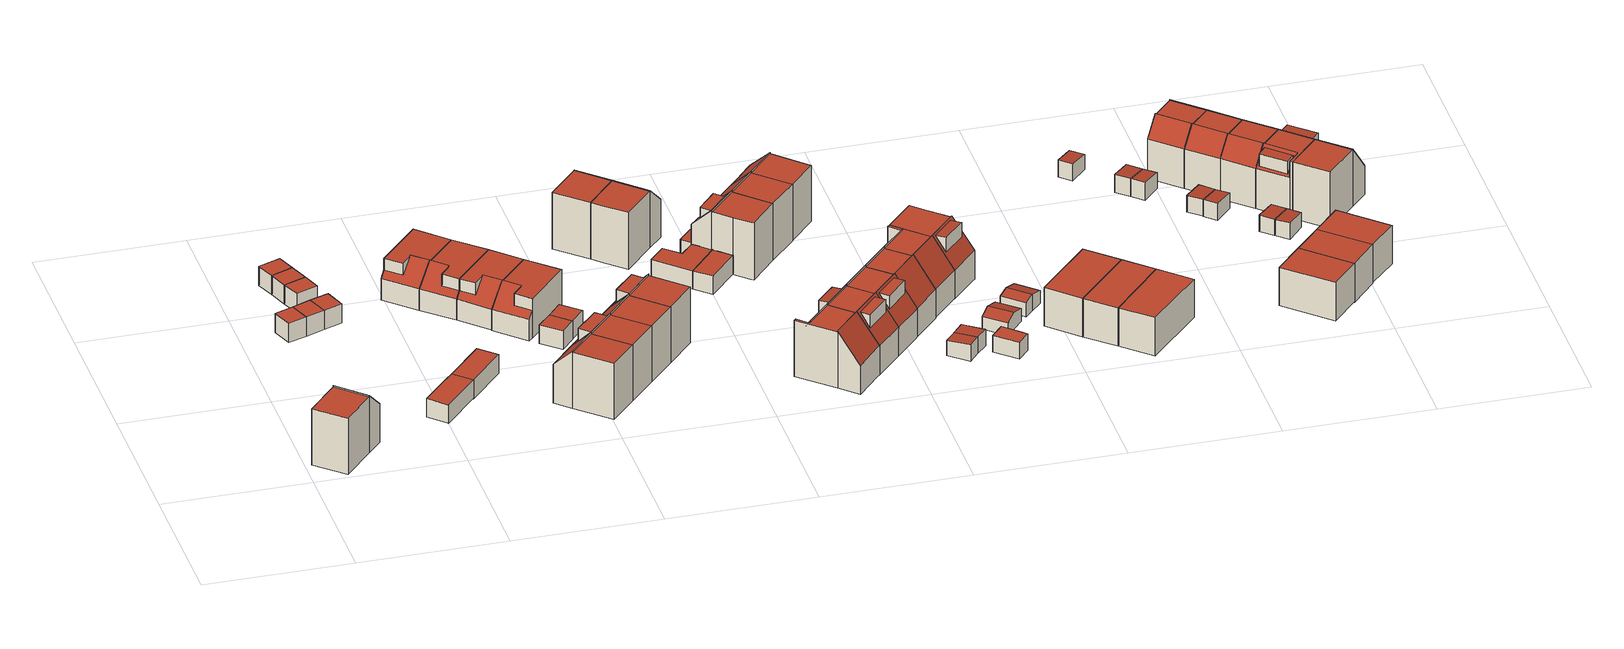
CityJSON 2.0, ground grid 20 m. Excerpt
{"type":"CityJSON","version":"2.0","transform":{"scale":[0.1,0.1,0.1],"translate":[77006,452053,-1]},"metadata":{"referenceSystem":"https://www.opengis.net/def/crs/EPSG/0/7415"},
"CityObjects":{
"building1":{"type":"Building","attributes":{"Volume":344.74,"Dakoppervlakte":49.76,"Muuroppervlakte":206.63,"Vloeroppervlakte":44.08,"hoogte_Z_max_in_m_NAP":8.1,"GEB_DOEL":"woonfunctie","dateOfConstruction":"1982-01-01","measuredHeight":8.38},"geometry":[{"type":"Solid","lod":"2","boundaries":[[[[0,1,2,3,4,5]],[[6,7,8,9]],[[10,11,12,13]],[[0,8,7,1]],[[0,5,9,8]],[[9,5,4,6]],[[7,10,13,2,1]],[[11,6,4,3,12]],[[12,3,2,13]],[[7,6,11,10]]]],"semantics":{"surfaces":[{"type":"GroundSurface"},{"type":"RoofSurface"},{"type":"WallSurface"}],"values":[[0,1,1,2,2,2,2,2,2,2]]}}]},
"building2":{"type":"Building","attributes":{"Volume":22.29,"Dakoppervlakte":8.04,"Muuroppervlakte":31.49,"Vloeroppervlakte":8.04,"hoogte_Z_max_in_m_NAP":2.39,"GEB_DOEL":"onbekend","dateOfConstruction":"1982-01-01","measuredHeight":2.77},"geometry":[{"type":"Solid","lod":"2","boundaries":[[[[14,15,16,17]],[[18,19,20,21]],[[17,19,18,14]],[[17,16,20,19]],[[15,21,20,16]],[[21,15,14,18]]]],"semantics":{"surfaces":[{"type":"GroundSurface"},{"type":"RoofSurface"},{"type":"WallSurface"}],"values":[[0,1,2,2,2,2]]}}]},
"building3":{"type":"Building","attributes":{"Volume":22.12,"Dakoppervlakte":8.04,"Muuroppervlakte":31.25,"Vloeroppervlakte":8.04,"hoogte_Z_max_in_m_NAP":2.39,"GEB_DOEL":"onbekend","dateOfConstruction":"1982-01-01","measuredHeight":2.75},"geometry":[{"type":"Solid","lod":"2","boundaries":[[[[14,22,23,15]],[[18,21,24,25]],[[18,14,15,21]],[[15,23,24,21]],[[22,25,24,23]],[[14,18,25,22]]]],"semantics":{"surfaces":[{"type":"GroundSurface"},{"type":"RoofSurface"},{"type":"WallSurface"}],"values":[[0,1,2,2,2,2]]}}]},
"building4":{"type":"Building","attributes":{"Volume":23.63,"Dakoppervlakte":8.56,"Muuroppervlakte":32.4,"Vloeroppervlakte":8.56,"hoogte_Z_max_in_m_NAP":2.39,"GEB_DOEL":"onbekend","dateOfConstruction":"1982-01-01","measuredHeight":2.76},"geometry":[{"type":"Solid","lod":"2","boundaries":[[[[26,27,28,29]],[[30,31,32,33]],[[28,33,32,29]],[[27,30,33,28]],[[30,27,26,31]],[[26,29,32,31]]]],"semantics":{"surfaces":[{"type":"GroundSurface"},{"type":"RoofSurface"},{"type":"WallSurface"}],"values":[[0,1,2,2,2,2]]}}]},
"building5":{"type":"Building","attributes":{"Volume":23.93,"Dakoppervlakte":8.55,"Muuroppervlakte":32.82,"Vloeroppervlakte":8.55,"hoogte_Z_max_in_m_NAP":2.39,"GEB_DOEL":"onbekend","dateOfConstruction":"1982-01-01","measuredHeight":2.8},"geometry":[{"type":"Solid","lod":"2","boundaries":[[[[29,28,34,35]],[[36,37,33,32]],[[34,37,36,35]],[[28,33,37,34]],[[29,32,33,28]],[[29,35,36,32]]]],"semantics":{"surfaces":[{"type":"GroundSurface"},{"type":"RoofSurface"},{"type":"WallSurface"}],"values":[[0,1,2,2,2,2]]}}]},
"building6":{"type":"Building","attributes":{"Volume":23.88,"Dakoppervlakte":8.55,"Muuroppervlakte":32.75,"Vloeroppervlakte":8.55,"hoogte_Z_max_in_m_NAP":2.39,"GEB_DOEL":"onbekend","dateOfConstruction":"1982-01-01","measuredHeight":2.79},"geometry":[{"type":"Solid","lod":"2","boundaries":[[[[35,34,38,39]],[[36,40,41,37]],[[35,39,40,36]],[[39,38,41,40]],[[34,37,41,38]],[[35,36,37,34]]]],"semantics":{"surfaces":[{"type":"GroundSurface"},{"type":"RoofSurface"},{"type":"WallSurface"}],"values":[[0,1,2,2,2,2]]}}]},
"building7":{"type":"Building","attributes":{"Volume":22.35,"Dakoppervlakte":8.04,"Muuroppervlakte":31.57,"Vloeroppervlakte":8.04,"hoogte_Z_max_in_m_NAP":2.39,"GEB_DOEL":"onbekend","dateOfConstruction":"1982-01-01","measuredHeight":2.78},"geometry":[{"type":"Solid","lod":"2","boundaries":[[[[22,42,43,23]],[[25,24,44,45]],[[25,22,23,24]],[[23,43,44,24]],[[42,45,44,43]],[[22,25,45,42]]]],"semantics":{"surfaces":[{"type":"GroundSurface"},{"type":"RoofSurface"},{"type":"WallSurface"}],"values":[[0,1,2,2,2,2]]}}]},
"building8":{"type":"Building","attributes":{"Volume":60.56,"Dakoppervlakte":21.66,"Muuroppervlakte":55.8,"Vloeroppervlakte":21.66,"hoogte_Z_max_in_m_NAP":2.35,"GEB_DOEL":"onbekend","dateOfConstruction":"1982-01-01","measuredHeight":2.8},"geometry":[{"type":"Solid","lod":"2","boundaries":[[[[46,47,48,49,50,51]],[[52,53,54,55,56,57]],[[57,47,46,51,53,52]],[[50,54,53,51]],[[50,49,55,54]],[[49,48,47,57,56,55]]]],"semantics":{"surfaces":[{"type":"GroundSurface"},{"type":"RoofSurface"},{"type":"WallSurface"}],"values":[[0,1,2,2,2,2]]}}]},
"building9":{"type":"Building","attributes":{"Volume":60.93,"Dakoppervlakte":21.66,"Muuroppervlakte":56.14,"Vloeroppervlakte":21.66,"hoogte_Z_max_in_m_NAP":2.35,"GEB_DOEL":"onbekend","dateOfConstruction":"1982-01-01","measuredHeight":2.81},"geometry":[{"type":"Solid","lod":"2","boundaries":[[[[58,59,60,61]],[[62,63,55,54]],[[61,60,63,62]],[[60,59,55,63]],[[58,54,55,59]],[[58,61,62,54]]]],"semantics":{"surfaces":[{"type":"GroundSurface"},{"type":"RoofSurface"},{"type":"WallSurface"}],"values":[[0,1,2,2,2,2]]}}]},
"building10":{"type":"Building","attributes":{"Volume":252.11,"Dakoppervlakte":50.83,"Muuroppervlakte":147.73,"Vloeroppervlakte":46.87,"hoogte_Z_max_in_m_NAP":5.52,"GEB_DOEL":"woonfunctie","dateOfConstruction":"1982-01-01","measuredHeight":5.86},"geometry":[{"type":"Solid","lod":"2","boundaries":[[[[64,65,66,67,68,69]],[[70,71,72,73,74,75,76]],[[77,78,79,80,81,73,82]],[[68,67,70,76]],[[67,66,77,71,70]],[[66,65,78,77]],[[64,79,78,65]],[[75,80,79,64,69]],[[82,73,72]],[[77,82,72,71]],[[74,73,81]],[[81,80,75,74]],[[75,69,68,76]]]],"semantics":{"surfaces":[{"type":"GroundSurface"},{"type":"RoofSurface"},{"type":"WallSurface"}],"values":[[0,1,1,2,2,2,2,2,2,2,2,2,2]]}}]},
"building11":{"type":"Building","attributes":{"Volume":243.32,"Dakoppervlakte":49.41,"Muuroppervlakte":145.18,"Vloeroppervlakte":45.53,"hoogte_Z_max_in_m_NAP":5.52,"GEB_DOEL":"woonfunctie","dateOfConstruction":"1982-01-01","measuredHeight":5.83},"geometry":[{"type":"Solid","lod":"2","boundaries":[[[[83,84,85,64,69,68]],[[86,87,88,89,90,76,75]],[[91,92,93,87,94,80,79]],[[90,83,68,76]],[[76,68,69,75]],[[80,75,69,64,79]],[[85,91,79,64]],[[85,84,92,91]],[[93,88,87]],[[92,89,88,93]],[[86,94,87]],[[86,75,80,94]],[[89,92,84,83,90]]]],"semantics":{"surfaces":[{"type":"GroundSurface"},{"type":"RoofSurface"},{"type":"WallSurface"}],"values":[[0,1,1,2,2,2,2,2,2,2,2,2,2]]}}]},
"building12":{"type":"Building","attributes":{"Volume":343.28,"Dakoppervlakte":49.16,"Muuroppervlakte":207,"Vloeroppervlakte":43.59,"hoogte_Z_max_in_m_NAP":8.1,"GEB_DOEL":"woonfunctie","dateOfConstruction":"1982-01-01","measuredHeight":8.41},"geometry":[{"type":"Solid","lod":"2","boundaries":[[[[95,96,97,98,99,100]],[[101,102,103,104]],[[105,106,107,108]],[[95,100,101,104]],[[101,100,99,102]],[[95,104,103,96]],[[105,102,99,98,106]],[[107,106,98,97]],[[107,97,96,103,108]],[[103,102,105,108]]]],"semantics":{"surfaces":[{"type":"GroundSurface"},{"type":"RoofSurface"},{"type":"WallSurface"}],"values":[[0,1,1,2,2,2,2,2,2,2]]}}]},
"building13":{"type":"Building","attributes":{"Volume":230.72,"Dakoppervlakte":47.06,"Muuroppervlakte":142.36,"Vloeroppervlakte":43.2,"hoogte_Z_max_in_m_NAP":5.52,"GEB_DOEL":"woonfunctie","dateOfConstruction":"1982-01-01","measuredHeight":5.83},"geometry":[{"type":"Solid","lod":"2","boundaries":[[[[109,110,85,84,83,111]],[[90,89,112,113,114,115,116]],[[91,117,118,119,113,120,92]],[[111,83,90,116]],[[89,90,83,84,92]],[[92,84,85,91]],[[117,91,85,110]],[[110,109,115,118,117]],[[120,113,112]],[[92,120,112,89]],[[114,113,119]],[[118,115,114,119]],[[109,111,116,115]]]],"semantics":{"surfaces":[{"type":"GroundSurface"},{"type":"RoofSurface"},{"type":"WallSurface"}],"values":[[0,1,1,2,2,2,2,2,2,2,2,2,2]]}}]},
"building14":{"type":"Building","attributes":{"Volume":254.11,"Dakoppervlakte":50.57,"Muuroppervlakte":149.45,"Vloeroppervlakte":46.58,"hoogte_Z_max_in_m_NAP":5.52,"GEB_DOEL":"woonfunctie","dateOfConstruction":"1982-01-01","measuredHeight":5.94},"geometry":[{"type":"Solid","lod":"2","boundaries":[[[[121,122,123,124,125,126]],[[127,128,129,130,131,116,115]],[[117,132,133,134,128,135,118]],[[130,133,125,124,131]],[[123,116,131,124]],[[122,121,117,118,115]],[[121,126,132,117]],[[133,132,126,125]],[[134,129,128]],[[129,134,133,130]],[[127,135,128]],[[127,115,118,135]],[[123,122,115,116]]]],"semantics":{"surfaces":[{"type":"GroundSurface"},{"type":"RoofSurface"},{"type":"WallSurface"}],"values":[[0,1,1,2,2,2,2,2,2,2,2,2,2]]}}]},
"building15":{"type":"Building","attributes":{"Volume":24.36,"Dakoppervlakte":9.05,"Muuroppervlakte":32.5,"Vloeroppervlakte":9.05,"hoogte_Z_max_in_m_NAP":2.34,"GEB_DOEL":"onbekend","dateOfConstruction":"1982-01-01","measuredHeight":2.69},"geometry":[{"type":"Solid","lod":"2","boundaries":[[[[136,137,138,139]],[[140,141,142,143]],[[136,139,142,141]],[[139,138,143,142]],[[143,138,137,140]],[[137,136,141,140]]]],"semantics":{"surfaces":[{"type":"GroundSurface"},{"type":"RoofSurface"},{"type":"WallSurface"}],"values":[[0,1,2,2,2,2]]}}]},
"building16":{"type":"Building","attributes":{"Volume":358.77,"Dakoppervlakte":39.08,"Muuroppervlakte":209.19,"Vloeroppervlakte":44.53,"hoogte_Z_max_in_m_NAP":8.09,"GEB_DOEL":"woonfunctie","dateOfConstruction":"1982-01-01","measuredHeight":8.43},"children":["building16-1"],"geometry":[{"type":"Solid","lod":"2","boundaries":[[[[144,145,100,99,98,146]],[[101,147,148,102]],[[105,149,150,106],[151,152,153,154]],[[100,145,147,101]],[[144,148,147,145]],[[149,148,144,146,150]],[[106,150,146,98]],[[98,99,102,105,106]],[[148,149,105,102]],[[99,100,101,102]],[[155,151,154,156]],[[156,154,153]],[[155,156,153,152]],[[155,152,151]]]],"semantics":{"surfaces":[{"type":"GroundSurface"},{"type":"RoofSurface"},{"type":"WallSurface"}],"values":[[0,1,1,2,2,2,2,2,2,2,1,2,2,2]]}}]},
"building16-1":{"type":"BuildingInstallation","attributes":{"relationToConstruction":"outside"},"parents":["building16"],"geometry":[{"type":"MultiSurface","lod":"2","boundaries":[[[155,151,154,156]],[[156,154,153]],[[155,156,153,152]],[[155,152,151]]],"semantics":{"surfaces":[{"type":"RoofSurface"},{"type":"WallSurface"}],"values":[0,1,1,1]}}]},
"building17":{"type":"Building","attributes":{"Volume":24.03,"Dakoppervlakte":9.05,"Muuroppervlakte":32.07,"Vloeroppervlakte":9.05,"hoogte_Z_max_in_m_NAP":2.34,"GEB_DOEL":"onbekend","dateOfConstruction":"1982-01-01","measuredHeight":2.66},"geometry":[{"type":"Solid","lod":"2","boundaries":[[[[157,158,159,160]],[[142,141,161,162]],[[160,141,142,157]],[[160,159,161,141]],[[162,161,159,158]],[[158,157,142,162]]]],"semantics":{"surfaces":[{"type":"GroundSurface"},{"type":"RoofSurface"},{"type":"WallSurface"}],"values":[[0,1,2,2,2,2]]}}]},
"building18":{"type":"Building","attributes":{"Volume":346.55,"Dakoppervlakte":49.6,"Muuroppervlakte":207.82,"Vloeroppervlakte":43.96,"hoogte_Z_max_in_m_NAP":8.09,"GEB_DOEL":"woonfunctie","dateOfConstruction":"1982-01-01","measuredHeight":8.42},"geometry":[{"type":"Solid","lod":"2","boundaries":[[[[145,144,146,163,164,165]],[[147,166,167,148]],[[149,168,169,150]],[[147,148,144,145]],[[147,145,165,166]],[[164,167,166,165]],[[150,146,144,148,149]],[[164,163,169,168,167]],[[163,146,150,169]],[[149,148,167,168]]]],"semantics":{"surfaces":[{"type":"GroundSurface"},{"type":"RoofSurface"},{"type":"WallSurface"}],"values":[[0,1,1,2,2,2,2,2,2,2]]}}]},
"building19":{"type":"Building","attributes":{"Volume":373.38,"Dakoppervlakte":41.86,"Muuroppervlakte":211.76,"Vloeroppervlakte":46.58,"hoogte_Z_max_in_m_NAP":8.08,"GEB_DOEL":"woonfunctie","dateOfConstruction":"1982-01-01","measuredHeight":8.4},"children":["building19-1"],"geometry":[{"type":"Solid","lod":"2","boundaries":[[[[163,170,171,172,165,164]],[[166,173,174,167]],[[168,175,176,169],[177,178,179,180]],[[166,167,164,165]],[[166,165,172,173]],[[175,174,171,170,176]],[[176,170,163,169]],[[163,164,167,168,169]],[[167,174,175,168]],[[171,174,173,172]],[[181,177,180,182]],[[182,180,179]],[[181,182,179,178]],[[181,178,177]]]],"semantics":{"surfaces":[{"type":"GroundSurface"},{"type":"RoofSurface"},{"type":"WallSurface"}],"values":[[0,1,1,2,2,2,2,2,2,2,1,2,2,2]]}}]},
"building19-1":{"type":"BuildingInstallation","attributes":{"relationToConstruction":"outside"},"parents":["building19"],"geometry":[{"type":"MultiSurface","lod":"2","boundaries":[[[181,177,180,182]],[[182,180,179]],[[181,182,179,178]],[[181,178,177]]],"semantics":{"surfaces":[{"type":"RoofSurface"},{"type":"WallSurface"}],"values":[0,1,1,1]}}]},
"building20":{"type":"Building","attributes":{"Volume":381.17,"Dakoppervlakte":56.89,"Muuroppervlakte":222.09,"Vloeroppervlakte":50.5,"hoogte_Z_max_in_m_NAP":8.11,"GEB_DOEL":"woonfunctie","dateOfConstruction":"1982-01-01","measuredHeight":8.46},"geometry":[{"type":"Solid","lod":"2","boundaries":[[[[183,184,185,186,187,188,189,190,191,192]],[[193,194,195,196]],[[197,198,199,200,201,202]],[[203,204,205,206]],[[196,183,192,193]],[[191,194,193,192]],[[190,189,205,197,202,195]],[[186,185,199,198,204]],[[185,184,200,199]],[[183,196,201,200,184]],[[187,186,204,203]],[[189,188,206,205]],[[203,206,188,187]],[[198,197,205,204]],[[201,196,195,202]],[[194,191,190,195]]]],"semantics":{"surfaces":[{"type":"GroundSurface"},{"type":"RoofSurface"},{"type":"WallSurface"}],"values":[[0,1,1,1,2,2,2,2,2,2,2,2,2,2,2,2]]}}]},
"building21":{"type":"Building","attributes":{"Volume":374.32,"Dakoppervlakte":56.07,"Muuroppervlakte":220.17,"Vloeroppervlakte":49.9,"hoogte_Z_max_in_m_NAP":8.11,"GEB_DOEL":"woonfunctie","dateOfConstruction":"1982-01-01","measuredHeight":8.43},"geometry":[{"type":"Solid","lod":"2","boundaries":[[[[207,208,209,210,211,212,191,190,189,188]],[[195,194,213,214,215]],[[216,197,202,217]],[[205,218,219,206]],[[211,210,215,214]],[[214,213,194,191,212,211]],[[210,209,216,217,215]],[[197,205,189,190,195,202]],[[206,188,189,205]],[[218,208,207,219]],[[206,219,207,188]],[[209,208,218,205,197,216]],[[195,215,217,202]],[[194,195,190,191]]]],"semantics":{"surfaces":[{"type":"GroundSurface"},{"type":"RoofSurface"},{"type":"WallSurface"}],"values":[[0,1,1,1,2,2,2,2,2,2,2,2,2,2]]}}]},
"building22":{"type":"Building","attributes":{"Volume":67.94,"Dakoppervlakte":25.14,"Muuroppervlakte":61.57,"Vloeroppervlakte":25.14,"hoogte_Z_max_in_m_NAP":2.39,"GEB_DOEL":"overige gebruiksfunctie","dateOfConstruction":"1982-01-01","measuredHeight":2.7},"geometry":[{"type":"Solid","lod":"2","boundaries":[[[[220,221,222,223,224,225,226,227]],[[228,229,230,231,232,233,234,235]],[[226,225,231,230]],[[232,224,223,222,234,233]],[[222,221,235,234]],[[235,221,220,227,229,228]],[[225,224,232,231]],[[227,226,230,229]]]],"semantics":{"surfaces":[{"type":"GroundSurface"},{"type":"RoofSurface"},{"type":"WallSurface"}],"values":[[0,1,2,2,2,2,2,2]]}}]},
"building23":{"type":"Building","attributes":{"Volume":42.5,"Dakoppervlakte":15.7,"Muuroppervlakte":45.39,"Vloeroppervlakte":15.7,"hoogte_Z_max_in_m_NAP":2.39,"GEB_DOEL":"overige gebruiksfunctie","dateOfConstruction":"1982-01-01","measuredHeight":2.71},"geometry":[{"type":"Solid","lod":"2","boundaries":[[[[236,226,225,237]],[[238,231,230,239]],[[237,225,231,238]],[[225,226,230,231]],[[236,239,230,226]],[[236,237,238,239]]]],"semantics":{"surfaces":[{"type":"GroundSurface"},{"type":"RoofSurface"},{"type":"WallSurface"}],"values":[[0,1,2,2,2,2]]}}]},
"building24":{"type":"Building","attributes":{"Volume":352.55,"Dakoppervlakte":65.25,"Muuroppervlakte":194.17,"Vloeroppervlakte":48.17,"hoogte_Z_max_in_m_NAP":8.14,"GEB_DOEL":"woonfunctie","dateOfConstruction":"1982-01-01","measuredHeight":8.43},"geometry":[{"type":"Solid","lod":"2","boundaries":[[[[240,241,242,243,244,245,246,247,248]],[[249,250,251,252,253,254,255]],[[256,257,258,259,249]],[[260,261,262,263,264]],[[250,259,246,245,251]],[[244,252,251,245]],[[257,254,248,247,258]],[[259,258,247,246]],[[259,250,249]],[[255,256,249]],[[255,254,257,256]],[[262,252,244,243,263]],[[260,264,263,243,242,241]],[[240,253,261,260,241]],[[262,261,253,252]],[[254,253,240,248]]]],"semantics":{"surfaces":[{"type":"GroundSurface"},{"type":"RoofSurface"},{"type":"WallSurface"}],"values":[[0,1,1,1,2,2,2,2,2,2,2,2,2,2,2,2]]}}]},
"building25":{"type":"Building","attributes":{"Volume":380.98,"Dakoppervlakte":48.48,"Muuroppervlakte":222.24,"Vloeroppervlakte":50.55,"hoogte_Z_max_in_m_NAP":8.08,"GEB_DOEL":"woonfunctie","dateOfConstruction":"1982-01-01","measuredHeight":8.43},"children":["building25-1"],"geometry":[{"type":"Solid","lod":"2","boundaries":[[[[265,266,267,268,269,270,271,272,273,274,275,276,277]],[[278,279,280,281,282,283,284]],[[285,286,287,288,289],[290,291,292,293]],[[294,295,296,297,298]],[[281,280,279,276,275,274]],[[281,274,273,272,283,282]],[[277,276,279,287,286,298]],[[270,269,289,288,278]],[[267,266,296,295]],[[296,266,265,297]],[[297,265,277,298]],[[287,279,278,288]],[[271,270,278,284]],[[283,272,271,284]],[[286,285,294,298]],[[285,289,269,268,294]],[[268,267,295,294]],[[299,300,292,291]],[[299,290,293,300]],[[300,293,292]],[[291,290,299]]]],"semantics":{"surfaces":[{"type":"GroundSurface"},{"type":"RoofSurface"},{"type":"WallSurface"}],"values":[[0,1,1,1,2,2,2,2,2,2,2,2,2,2,2,2,2,1,2,2,2]]}}]},
"building25-1":{"type":"BuildingInstallation","attributes":{"relationToConstruction":"outside"},"parents":["building25"],"geometry":[{"type":"MultiSurface","lod":"2","boundaries":[[[299,300,292,291]],[[299,290,293,300]],[[300,293,292]],[[291,290,299]]],"semantics":{"surfaces":[{"type":"RoofSurface"},{"type":"WallSurface"}],"values":[0,1,1,1]}}]},
"building26":{"type":"Building","attributes":{"Volume":358.66,"Dakoppervlakte":46.64,"Muuroppervlakte":188.41,"Vloeroppervlakte":47.6,"hoogte_Z_max_in_m_NAP":8.14,"GEB_DOEL":"woonfunctie","dateOfConstruction":"1982-01-01","measuredHeight":8.45},"children":["building26-1","building26-2"],"geometry":[{"type":"Solid","lod":"2","boundaries":[[[[301,302,241,240,248,247,303,304]],[[253,305,306,254]],[[257,307,308,258],[309,310,311,312]],[[313,261,260,314],[315,316,317,318]],[[308,303,247,258]],[[247,248,254,257,258]],[[254,306,307,257]],[[314,260,241,302]],[[254,248,240,253]],[[240,241,260,261,253]],[[253,261,313,305]],[[313,314,302,301,305]],[[304,306,305,301]],[[307,306,304,303,308]],[[309,312,319,320]],[[319,312,311]],[[320,319,311,310]],[[320,310,309]],[[315,318,321,322]],[[321,318,317]],[[321,317,316,322]],[[322,316,315]]]],"semantics":{"surfaces":[{"type":"GroundSurface"},{"type":"RoofSurface"},{"type":"WallSurface"}],"values":[[0,1,1,1,2,2,2,2,2,2,2,2,2,2,1,2,2,2,1,2,2,2]]}}]},
"building26-1":{"type":"BuildingInstallation","attributes":{"relationToConstruction":"outside"},"parents":["building26"],"geometry":[{"type":"MultiSurface","lod":"2","boundaries":[[[309,312,319,320]],[[319,312,311]],[[320,319,311,310]],[[320,310,309]]],"semantics":{"surfaces":[{"type":"RoofSurface"},{"type":"WallSurface"}],"values":[0,1,1,1]}}]},
"building26-2":{"type":"BuildingInstallation","attributes":{"relationToConstruction":"outside"},"parents":["building26"],"geometry":[{"type":"MultiSurface","lod":"2","boundaries":[[[315,318,321,322]],[[321,318,317]],[[321,317,316,322]],[[322,316,315]]],"semantics":{"surfaces":[{"type":"RoofSurface"},{"type":"WallSurface"}],"values":[0,1,1,1]}}]},
"building27":{"type":"Building","attributes":{"Volume":361.64,"Dakoppervlakte":53.82,"Muuroppervlakte":218.05,"Vloeroppervlakte":48.13,"hoogte_Z_max_in_m_NAP":8.08,"GEB_DOEL":"woonfunctie","dateOfConstruction":"1982-01-01","measuredHeight":8.44},"geometry":[{"type":"Solid","lod":"2","boundaries":[[[[271,270,269,323,324,325,326,327,328]],[[329,278,284,330]],[[289,288,331,332]],[[333,334,335,336]],[[271,284,278,270]],[[327,329,330,328]],[[269,270,278,288,289]],[[326,334,332,331,329,327]],[[333,336,324,323]],[[335,334,326,325]],[[335,325,324,336]],[[269,289,332,334,333,323]],[[288,278,329,331]],[[284,271,328,330]]]],"semantics":{"surfaces":[{"type":"GroundSurface"},{"type":"RoofSurface"},{"type":"WallSurface"}],"values":[[0,1,1,1,2,2,2,2,2,2,2,2,2,2]]}}]},
"building28":{"type":"Building","attributes":{"Volume":351.62,"Dakoppervlakte":54.64,"Muuroppervlakte":188.07,"Vloeroppervlakte":47.28,"hoogte_Z_max_in_m_NAP":8.14,"GEB_DOEL":"woonfunctie","dateOfConstruction":"1982-01-01","measuredHeight":8.45},"children":["building28-1"],"geometry":[{"type":"Solid","lod":"2","boundaries":[[[[304,303,337,338,339,340,341,302,301]],[[342,306,305,343]],[[307,344,345,308]],[[346,347,313,314,348],[349,350,351,352]],[[345,337,303,308]],[[306,307,308,303,304]],[[344,342,338,337,345]],[[307,306,342,344]],[[339,343,347,346,340]],[[301,302,314,313,305]],[[346,348,314,302,341,340]],[[305,313,347,343]],[[342,343,339,338]],[[301,305,306,304]],[[352,353,354,349]],[[353,352,351]],[[354,353,351,350]],[[354,350,349]]]],"semantics":{"surfaces":[{"type":"GroundSurface"},{"type":"RoofSurface"},{"type":"WallSurface"}],"values":[[0,1,1,1,2,2,2,2,2,2,2,2,2,2,1,2,2,2]]}}]},
"building28-1":{"type":"BuildingInstallation","attributes":{"relationToConstruction":"outside"},"parents":["building28"],"geometry":[{"type":"MultiSurface","lod":"2","boundaries":[[[352,353,354,349]],[[353,352,351]],[[354,353,351,350]],[[354,350,349]]],"semantics":{"surfaces":[{"type":"RoofSurface"},{"type":"WallSurface"}],"values":[0,1,1,1]}}]},
"building29":{"type":"Building","attributes":{"Volume":366.88,"Dakoppervlakte":54.82,"Muuroppervlakte":219.42,"Vloeroppervlakte":48.92,"hoogte_Z_max_in_m_NAP":8.08,"GEB_DOEL":"woonfunctie","dateOfConstruction":"1982-01-01","measuredHeight":8.42},"geometry":[{"type":"Solid","lod":"2","boundaries":[[[[355,356,357,358,359,360,361,362,363]],[[330,364,365,329]],[[366,332,331,367,368,369]],[[370,335,334,371]],[[359,358,330,329]],[[358,357,364,330]],[[329,331,332,334,360,359]],[[367,365,356,355,368]],[[369,368,355,363]],[[369,363,371,366]],[[361,360,334,335]],[[362,370,371,363]],[[335,370,362,361]],[[332,366,371,334]],[[367,331,329,365]],[[356,365,364,357]]]],"semantics":{"surfaces":[{"type":"GroundSurface"},{"type":"RoofSurface"},{"type":"WallSurface"}],"values":[[0,1,1,1,2,2,2,2,2,2,2,2,2,2,2,2]]}}]},
"building30":{"type":"Building","attributes":{"Volume":340.32,"Dakoppervlakte":63.75,"Muuroppervlakte":186.73,"Vloeroppervlakte":46.67,"hoogte_Z_max_in_m_NAP":8.14,"GEB_DOEL":"woonfunctie","dateOfConstruction":"1982-01-01","measuredHeight":8.42},"geometry":[{"type":"Solid","lod":"2","boundaries":[[[[337,372,373,374,375,340,339,338]],[[343,376,377,342]],[[344,378,379,345]],[[347,346,380,381]],[[343,342,338,339]],[[378,377,373,372,379]],[[345,379,372,337]],[[337,338,342,344,345]],[[378,344,342,377]],[[347,343,339,340,346]],[[346,340,375,380]],[[374,376,381,380,375]],[[343,347,381,376]],[[373,377,376,374]]]],"semantics":{"surfaces":[{"type":"GroundSurface"},{"type":"RoofSurface"},{"type":"WallSurface"}],"values":[[0,1,1,1,2,2,2,2,2,2,2,2,2,2]]}}]},
"building31":{"type":"Building","attributes":{"Volume":16.48,"Dakoppervlakte":6.96,"Muuroppervlakte":25.71,"Vloeroppervlakte":6.95,"hoogte_Z_max_in_m_NAP":2.14,"GEB_DOEL":"onbekend","dateOfConstruction":"1982-01-01","measuredHeight":2.48},"geometry":[{"type":"Solid","lod":"2","boundaries":[[[[382,383,384,385,386,387]],[[388,389,390,391,392,393]],[[386,385,393,392]],[[393,385,384,383,389,388]],[[391,390,389,383,382,387]],[[387,386,392,391]]]],"semantics":{"surfaces":[{"type":"GroundSurface"},{"type":"RoofSurface"},{"type":"WallSurface"}],"values":[[0,1,2,2,2,2]]}}]},
"building32":{"type":"Building","attributes":{"Volume":349.21,"Dakoppervlakte":65.02,"Muuroppervlakte":192.97,"Vloeroppervlakte":47.96,"hoogte_Z_max_in_m_NAP":8.15,"GEB_DOEL":"woonfunctie","dateOfConstruction":"1982-01-01","measuredHeight":8.39},"geometry":[{"type":"Solid","lod":"2","boundaries":[[[[394,395,396,397,398,399,400,401]],[[402,403,404,377,376,405,406]],[[407,379,378,408,403]],[[380,409,410,381]],[[377,401,400,376]],[[396,406,405,397]],[[395,394,379,407]],[[394,401,377,378,379]],[[407,403,402]],[[404,408,378,377]],[[408,404,403]],[[400,399,380,381,376]],[[409,380,399,398]],[[398,397,405,410,409]],[[381,410,405,376]],[[402,406,396,395,407]]]],"semantics":{"surfaces":[{"type":"GroundSurface"},{"type":"RoofSurface"},{"type":"WallSurface"}],"values":[[0,1,1,1,2,2,2,2,2,2,2,2,2,2,2,2]]}}]},
"building33":{"type":"Building","attributes":{"Volume":16.33,"Dakoppervlakte":6.96,"Muuroppervlakte":25.48,"Vloeroppervlakte":6.94,"hoogte_Z_max_in_m_NAP":2.14,"GEB_DOEL":"onbekend","dateOfConstruction":"1982-01-01","measuredHeight":2.46},"geometry":[{"type":"Solid","lod":"2","boundaries":[[[[385,411,412,413,386]],[[414,393,392,415,416]],[[386,392,393,385]],[[386,413,415,392]],[[415,413,412,411,414,416]],[[393,414,411,385]]]],"semantics":{"surfaces":[{"type":"GroundSurface"},{"type":"RoofSurface"},{"type":"WallSurface"}],"values":[[0,1,2,2,2,2]]}}]},
"building34":{"type":"Building","attributes":{"Volume":21,"Dakoppervlakte":8.66,"Muuroppervlakte":29.31,"Vloeroppervlakte":8.66,"hoogte_Z_max_in_m_NAP":2.08,"GEB_DOEL":"onbekend","dateOfConstruction":"1982-01-01","measuredHeight":2.42},"geometry":[{"type":"Solid","lod":"2","boundaries":[[[[417,418,419,420,421]],[[422,423,424,425,426]],[[418,417,426,425]],[[417,421,422,426]],[[421,420,423,422]],[[425,424,423,420,419,418]]]],"semantics":{"surfaces":[{"type":"GroundSurface"},{"type":"RoofSurface"},{"type":"WallSurface"}],"values":[[0,1,2,2,2,2]]}}]},
"building35":{"type":"Building","attributes":{"Volume":413.86,"Dakoppervlakte":62.07,"Muuroppervlakte":234.64,"Vloeroppervlakte":61.31,"hoogte_Z_max_in_m_NAP":8.15,"GEB_DOEL":"woonfunctie","dateOfConstruction":"1982-01-01","measuredHeight":8.45},"children":["building35-1"],"geometry":[{"type":"Solid","lod":"2","boundaries":[[[[427,428,429,430,431,432,433,434,435,436]],[[437,406,405,438,439]],[[440,441,442,443]],[[444,445,410,409,446],[447,448,449,450]],[[434,405,406,435]],[[428,427,442,441]],[[442,427,436,443]],[[441,440,429,428]],[[439,440,443,436,437]],[[445,444,431,430,438]],[[410,405,434,433,409]],[[409,433,432,431,444,446]],[[445,438,405,410]],[[436,435,406,437]],[[429,440,439,438,430]],[[449,451,452,450]],[[451,449,448]],[[451,448,447,452]],[[452,447,450]]]],"semantics":{"surfaces":[{"type":"GroundSurface"},{"type":"RoofSurface"},{"type":"WallSurface"}],"values":[[0,1,1,1,2,2,2,2,2,2,2,2,2,2,2,1,2,2,2]]}}]},
"building35-1":{"type":"BuildingInstallation","attributes":{"relationToConstruction":"outside"},"parents":["building35"],"geometry":[{"type":"MultiSurface","lod":"2","boundaries":[[[449,451,452,450]],[[451,449,448]],[[451,448,447,452]],[[452,447,450]]],"semantics":{"surfaces":[{"type":"RoofSurface"},{"type":"WallSurface"}],"values":[0,1,1,1]}}]},
"building36":{"type":"Building","attributes":{"Volume":30.13,"Dakoppervlakte":14.36,"Muuroppervlakte":30.58,"Vloeroppervlakte":13.95,"hoogte_Z_max_in_m_NAP":2.17,"GEB_DOEL":"onbekend","dateOfConstruction":"1982-01-01","measuredHeight":2.39},"geometry":[{"type":"Solid","lod":"2","boundaries":[[[[453,454,455,456,457,458]],[[459,460,461,462]],[[463,462,461,464]],[[454,453,460,459]],[[457,456,463,464]],[[463,456,455,462]],[[460,453,458,457,464,461]],[[455,454,459,462]]]],"semantics":{"surfaces":[{"type":"GroundSurface"},{"type":"RoofSurface"},{"type":"WallSurface"}],"values":[[0,1,1,2,2,2,2,2]]}}]},
"building37":{"type":"Building","attributes":{"Volume":28.82,"Dakoppervlakte":13.68,"Muuroppervlakte":30.02,"Vloeroppervlakte":13.3,"hoogte_Z_max_in_m_NAP":2.18,"GEB_DOEL":"onbekend","dateOfConstruction":"1982-01-01","measuredHeight":2.39},"geometry":[{"type":"Solid","lod":"2","boundaries":[[[[465,466,467,468,469,470]],[[471,472,473,474]],[[475,476,473,472]],[[470,476,475,465]],[[468,467,471,474]],[[466,472,471,467]],[[474,473,476,470,469,468]],[[466,465,475,472]]]],"semantics":{"surfaces":[{"type":"GroundSurface"},{"type":"RoofSurface"},{"type":"WallSurface"}],"values":[[0,1,1,2,2,2,2,2]]}}]},
"building38":{"type":"Building","attributes":{"Volume":323.59,"Dakoppervlakte":57.78,"Muuroppervlakte":179.05,"Vloeroppervlakte":57.78,"hoogte_Z_max_in_m_NAP":5.35,"GEB_DOEL":"woonfunctie","dateOfConstruction":"1982-01-01","measuredHeight":5.6},"geometry":[{"type":"Solid","lod":"2","boundaries":[[[[477,478,479,480]],[[481,482,483,484]],[[481,477,480,482]],[[480,479,483,482]],[[478,484,483,479]],[[478,477,481,484]]]],"semantics":{"surfaces":[{"type":"GroundSurface"},{"type":"RoofSurface"},{"type":"WallSurface"}],"values":[[0,1,2,2,2,2]]}}]},
"building39":{"type":"Building","attributes":{"Volume":289.31,"Dakoppervlakte":51.51,"Muuroppervlakte":172.84,"Vloeroppervlakte":51.51,"hoogte_Z_max_in_m_NAP":5.35,"GEB_DOEL":"woonfunctie","dateOfConstruction":"1982-01-01","measuredHeight":5.62},"geometry":[{"type":"Solid","lod":"2","boundaries":[[[[485,477,480,486]],[[482,481,487,488]],[[480,477,481,482]],[[485,487,481,477]],[[486,488,487,485]],[[486,480,482,488]]]],"semantics":{"surfaces":[{"type":"GroundSurface"},{"type":"RoofSurface"},{"type":"WallSurface"}],"values":[[0,1,2,2,2,2]]}}]},
"building40":{"type":"Building","attributes":{"Volume":305.85,"Dakoppervlakte":54.22,"Muuroppervlakte":176.5,"Vloeroppervlakte":54.22,"hoogte_Z_max_in_m_NAP":5.35,"GEB_DOEL":"woonfunctie","dateOfConstruction":"1982-01-01","measuredHeight":5.64},"geometry":[{"type":"Solid","lod":"2","boundaries":[[[[489,485,486,490]],[[487,491,492,488]],[[489,490,492,491]],[[490,486,488,492]],[[487,488,486,485]],[[485,489,491,487]]]],"semantics":{"surfaces":[{"type":"GroundSurface"},{"type":"RoofSurface"},{"type":"WallSurface"}],"values":[[0,1,2,2,2,2]]}}]},
"building41":{"type":"Building","attributes":{"Volume":15.31,"Dakoppervlakte":6.58,"Muuroppervlakte":24.51,"Vloeroppervlakte":6.56,"hoogte_Z_max_in_m_NAP":2.11,"GEB_DOEL":"onbekend","dateOfConstruction":"1982-01-01","measuredHeight":2.46},"geometry":[{"type":"Solid","lod":"2","boundaries":[[[[493,494,495,496]],[[497,498,499,500]],[[493,496,500,499]],[[496,495,497,500]],[[494,498,497,495]],[[499,498,494,493]]]],"semantics":{"surfaces":[{"type":"GroundSurface"},{"type":"RoofSurface"},{"type":"WallSurface"}],"values":[[0,1,2,2,2,2]]}}]},
"building42":{"type":"Building","attributes":{"Volume":18.09,"Dakoppervlakte":7.37,"Muuroppervlakte":27.07,"Vloeroppervlakte":7.35,"hoogte_Z_max_in_m_NAP":2.25,"GEB_DOEL":"onbekend","dateOfConstruction":"1982-01-01","measuredHeight":2.57},"geometry":[{"type":"Solid","lod":"2","boundaries":[[[[501,502,503,504]],[[505,506,507,508]],[[501,504,505,508]],[[504,503,506,505]],[[506,503,502,507]],[[501,508,507,502]]]],"semantics":{"surfaces":[{"type":"GroundSurface"},{"type":"RoofSurface"},{"type":"WallSurface"}],"values":[[0,1,2,2,2,2]]}}]},
"building43":{"type":"Building","attributes":{"Volume":16.02,"Dakoppervlakte":6.44,"Muuroppervlakte":25.98,"Vloeroppervlakte":6.43,"hoogte_Z_max_in_m_NAP":2.25,"GEB_DOEL":"onbekend","dateOfConstruction":"1982-01-01","measuredHeight":2.6},"geometry":[{"type":"Solid","lod":"2","boundaries":[[[[504,509,510,501]],[[505,508,511,512]],[[508,505,504,501]],[[510,511,508,501]],[[510,509,512,511]],[[509,504,505,512]]]],"semantics":{"surfaces":[{"type":"GroundSurface"},{"type":"RoofSurface"},{"type":"WallSurface"}],"values":[[0,1,2,2,2,2]]}}]},
"building44":{"type":"Building","attributes":{"Volume":16.87,"Dakoppervlakte":7.3,"Muuroppervlakte":25.37,"Vloeroppervlakte":7.29,"hoogte_Z_max_in_m_NAP":2.07,"GEB_DOEL":"onbekend","dateOfConstruction":"1982-01-01","measuredHeight":2.41},"geometry":[{"type":"Solid","lod":"2","boundaries":[[[[513,514,515,516]],[[517,518,519,520]],[[513,516,517,520]],[[516,515,518,517]],[[518,515,514,519]],[[514,513,520,519]]]],"semantics":{"surfaces":[{"type":"GroundSurface"},{"type":"RoofSurface"},{"type":"WallSurface"}],"values":[[0,1,2,2,2,2]]}}]},
"building45":{"type":"Building","attributes":{"Volume":229.31,"Dakoppervlakte":40.78,"Muuroppervlakte":147.02,"Vloeroppervlakte":40.78,"hoogte_Z_max_in_m_NAP":5.38,"GEB_DOEL":"woonfunctie","dateOfConstruction":"1982-01-01","measuredHeight":5.62},"geometry":[{"type":"Solid","lod":"2","boundaries":[[[[521,522,523,524]],[[525,526,527,528]],[[524,526,525,521]],[[524,523,527,526]],[[522,528,527,523]],[[522,521,525,528]]]],"semantics":{"surfaces":[{"type":"GroundSurface"},{"type":"RoofSurface"},{"type":"WallSurface"}],"values":[[0,1,2,2,2,2]]}}]},
"building46":{"type":"Building","attributes":{"Volume":15.18,"Dakoppervlakte":6.49,"Muuroppervlakte":24.5,"Vloeroppervlakte":6.48,"hoogte_Z_max_in_m_NAP":2.07,"GEB_DOEL":"onbekend","dateOfConstruction":"1982-01-01","measuredHeight":2.43},"geometry":[{"type":"Solid","lod":"2","boundaries":[[[[529,530,531,532]],[[517,520,533,534]],[[520,517,529,532]],[[532,531,533,520]],[[531,530,534,533]],[[530,529,517,534]]]],"semantics":{"surfaces":[{"type":"GroundSurface"},{"type":"RoofSurface"},{"type":"WallSurface"}],"values":[[0,1,2,2,2,2]]}}]},
"building47":{"type":"Building","attributes":{"Volume":347.4,"Dakoppervlakte":64.49,"Muuroppervlakte":188.34,"Vloeroppervlakte":47.61,"hoogte_Z_max_in_m_NAP":8.15,"GEB_DOEL":"woonfunctie","dateOfConstruction":"1982-01-01","measuredHeight":8.4},"geometry":[{"type":"Solid","lod":"2","boundaries":[[[[535,536,537,538,539,540,541,542]],[[543,544,545,546]],[[547,548,549,550]],[[551,552,553,554]],[[541,540,546,545]],[[535,542,549,548]],[[545,550,549,542,541]],[[536,535,548,547,544]],[[545,544,547,550]],[[554,546,540,539,551]],[[538,552,551,539]],[[543,553,552,538,537]],[[543,546,554,553]],[[537,536,544,543]]]],"semantics":{"surfaces":[{"type":"GroundSurface"},{"type":"RoofSurface"},{"type":"WallSurface"}],"values":[[0,1,1,1,2,2,2,2,2,2,2,2,2,2]]}}]},
"building48":{"type":"Building","attributes":{"Volume":228.21,"Dakoppervlakte":40.28,"Muuroppervlakte":147.38,"Vloeroppervlakte":40.28,"hoogte_Z_max_in_m_NAP":5.38,"GEB_DOEL":"woonfunctie","dateOfConstruction":"1982-01-01","measuredHeight":5.67},"geometry":[{"type":"Solid","lod":"2","boundaries":[[[[555,556,557,558]],[[528,527,559,560]],[[555,558,527,528]],[[558,557,559,527]],[[556,560,559,557]],[[556,555,528,560]]]],"semantics":{"surfaces":[{"type":"GroundSurface"},{"type":"RoofSurface"},{"type":"WallSurface"}],"values":[[0,1,2,2,2,2]]}}]},
"building49":{"type":"Building","attributes":{"Volume":16.32,"Dakoppervlakte":7.09,"Muuroppervlakte":24.98,"Vloeroppervlakte":7.08,"hoogte_Z_max_in_m_NAP":2.07,"GEB_DOEL":"onbekend","dateOfConstruction":"1982-01-01","measuredHeight":2.42},"geometry":[{"type":"Solid","lod":"2","boundaries":[[[[561,562,563,564]],[[565,566,567,568]],[[564,565,568,561]],[[564,563,566,565]],[[566,563,562,567]],[[562,561,568,567]]]],"semantics":{"surfaces":[{"type":"GroundSurface"},{"type":"RoofSurface"},{"type":"WallSurface"}],"values":[[0,1,2,2,2,2]]}}]},
"building50":{"type":"Building","attributes":{"Volume":343.47,"Dakoppervlakte":63.76,"Muuroppervlakte":187.74,"Vloeroppervlakte":47.07,"hoogte_Z_max_in_m_NAP":8.15,"GEB_DOEL":"woonfunctie","dateOfConstruction":"1982-01-01","measuredHeight":8.4},"geometry":[{"type":"Solid","lod":"2","boundaries":[[[[542,541,540,539,569,570,571,572]],[[573,574,546,545]],[[575,576,550,549]],[[554,577,578,551]],[[540,541,545,546]],[[542,572,575,549]],[[573,576,575,572,571]],[[550,545,541,542,549]],[[576,573,545,550]],[[539,540,546,554,551]],[[570,569,578,577,574]],[[551,578,569,539]],[[577,554,546,574]],[[570,574,573,571]]]],"semantics":{"surfaces":[{"type":"GroundSurface"},{"type":"RoofSurface"},{"type":"WallSurface"}],"values":[[0,1,1,1,2,2,2,2,2,2,2,2,2,2]]}}]},
"building51":{"type":"Building","attributes":{"Volume":15.41,"Dakoppervlakte":6.7,"Muuroppervlakte":24.41,"Vloeroppervlakte":6.68,"hoogte_Z_max_in_m_NAP":2.07,"GEB_DOEL":"onbekend","dateOfConstruction":"1982-01-01","measuredHeight":2.42},"geometry":[{"type":"Solid","lod":"2","boundaries":[[[[564,579,580,561]],[[565,568,581,582]],[[565,564,561,568]],[[580,581,568,561]],[[580,579,582,581]],[[579,564,565,582]]]],"semantics":{"surfaces":[{"type":"GroundSurface"},{"type":"RoofSurface"},{"type":"WallSurface"}],"values":[[0,1,2,2,2,2]]}}]},
"building52":{"type":"Building","attributes":{"Volume":339.4,"Dakoppervlakte":62.94,"Muuroppervlakte":187.31,"Vloeroppervlakte":46.46,"hoogte_Z_max_in_m_NAP":8.15,"GEB_DOEL":"woonfunctie","dateOfConstruction":"1982-01-01","measuredHeight":8.41},"geometry":[{"type":"Solid","lod":"2","boundaries":[[[[583,584,585,586,587,588,589,590]],[[573,591,592,574]],[[575,593,594,576]],[[578,577,595,596]],[[590,589,573,574]],[[575,576,573,589,588]],[[587,593,575,588]],[[594,593,587,586,591]],[[591,573,576,594]],[[585,584,596,595,592]],[[584,583,578,596]],[[590,574,577,578,583]],[[595,577,574,592]],[[586,585,592,591]]]],"semantics":{"surfaces":[{"type":"GroundSurface"},{"type":"RoofSurface"},{"type":"WallSurface"}],"values":[[0,1,1,1,2,2,2,2,2,2,2,2,2,2]]}}]},
"building53":{"type":"Building","attributes":{"Volume":227.2,"Dakoppervlakte":40.35,"Muuroppervlakte":146.53,"Vloeroppervlakte":40.35,"hoogte_Z_max_in_m_NAP":5.38,"GEB_DOEL":"woonfunctie","dateOfConstruction":"1982-01-01","measuredHeight":5.63},"geometry":[{"type":"Solid","lod":"2","boundaries":[[[[597,598,599,600]],[[559,601,602,560]],[[560,597,600,559]],[[600,599,601,559]],[[598,602,601,599]],[[598,597,560,602]]]],"semantics":{"surfaces":[{"type":"GroundSurface"},{"type":"RoofSurface"},{"type":"WallSurface"}],"values":[[0,1,2,2,2,2]]}}]},
"building54":{"type":"Building","attributes":{"Volume":363.34,"Dakoppervlakte":42.77,"Muuroppervlakte":195.2,"Vloeroppervlakte":47.6,"hoogte_Z_max_in_m_NAP":8.15,"GEB_DOEL":"woonfunctie","dateOfConstruction":"1982-01-01","measuredHeight":8.46},"children":["building54-1","building54-2"],"geometry":[{"type":"Solid","lod":"2","boundaries":[[[[587,586,585,584,603,604,605,606]],[[607,608,609,610,592,591,611]],[[607,612,594,593,613],[614,615,616,617]],[[595,618,619,596],[620,621,622,623]],[[585,586,591,592]],[[606,613,593,587]],[[613,608,607]],[[611,612,607]],[[594,612,611,591]],[[609,605,604,610]],[[618,610,604,603,619]],[[584,596,619,603]],[[618,595,592,610]],[[584,585,592,595,596]],[[608,613,606,605,609]],[[586,587,593,594,591]],[[615,624,625,616]],[[625,624,614,617]],[[625,617,616]],[[615,614,624]],[[623,626,627,620]],[[626,622,621,627]],[[621,620,627]],[[626,623,622]]]],"semantics":{"surfaces":[{"type":"GroundSurface"},{"type":"RoofSurface"},{"type":"WallSurface"}],"values":[[0,1,1,1,2,2,2,2,2,2,2,2,2,2,2,2,1,2,2,2,1,2,2,2]]}}]},
"building54-1":{"type":"BuildingInstallation","attributes":{"relationToConstruction":"outside"},"parents":["building54"],"geometry":[{"type":"MultiSurface","lod":"2","boundaries":[[[615,624,625,616]],[[625,624,614,617]],[[625,617,616]],[[615,614,624]]],"semantics":{"surfaces":[{"type":"RoofSurface"},{"type":"WallSurface"}],"values":[0,1,1,1]}}]},
"building54-2":{"type":"BuildingInstallation","attributes":{"relationToConstruction":"outside"},"parents":["building54"],"geometry":[{"type":"MultiSurface","lod":"2","boundaries":[[[623,626,627,620]],[[626,622,621,627]],[[621,620,627]],[[626,623,622]]],"semantics":{"surfaces":[{"type":"RoofSurface"},{"type":"WallSurface"}],"values":[0,1,1,1]}}]},
"building55":{"type":"Building","attributes":{"Volume":375.64,"Dakoppervlakte":60.52,"Muuroppervlakte":208.17,"Vloeroppervlakte":49.52,"hoogte_Z_max_in_m_NAP":8.12,"GEB_DOEL":"woonfunctie","dateOfConstruction":"1982-01-01","measuredHeight":8.41},"geometry":[{"type":"Solid","lod":"2","boundaries":[[[[605,604,603,628,629,630]],[[631,610,609,632]],[[633,634,619,618]],[[610,604,605,609]],[[630,632,609,605]],[[630,629,631,632]],[[603,604,610,618,619]],[[633,631,629,628,634]],[[603,619,634,628]],[[618,610,631,633]]]],"semantics":{"surfaces":[{"type":"GroundSurface"},{"type":"RoofSurface"},{"type":"WallSurface"}],"values":[[0,1,1,2,2,2,2,2,2,2]]}}]}
},
"vertices":[
[8,38,7],[48,82,7],[67,102,7],[104,67,7],[85,47,7],[46,4,7],[85,47,89],[48,82,89],[8,38,89],[46,4,89],[48,82,91],[85,47,91],[104,67,64],[67,102,64],
[73,366,6],[83,338,6],[58,329,6],[48,357,6],[73,366,34],[48,357,34],[58,329,34],[83,338,34],
[98,376,6],[109,348,6],[109,348,34],[98,376,34],
[58,471,6],[88,482,6],[97,457,6],[68,446,6],[88,482,34],[58,471,34],[68,446,34],[97,457,34],
[107,431,6],[77,420,6],[77,420,34],[107,431,34],
[116,406,6],[87,395,6],[87,395,34],[116,406,34],
[124,385,6],[134,357,6],[134,357,34],[124,385,34],
[199,91,6],[177,112,6],[212,150,6],[223,161,6],[246,140,6],[200,90,6],[199,91,33],[200,90,33],[246,140,33],[223,161,33],[212,150,33],[177,112,33],
[246,140,5],[223,161,5],[269,211,5],[292,190,5],[292,190,33],[269,211,33],
[235,359,7],[196,396,7],[201,402,7],[255,460,7],[294,423,7],[254,380,7],[255,460,63],[201,402,63],[221,384,63],[233,397,63],[234,398,63],[254,380,63],[294,423,63],[201,402,46],[196,396,38],[235,359,38],[254,380,65],[234,398,65],[221,384,46],
[333,388,7],[279,330,7],[274,324,7],[274,362,63],[273,360,63],[261,347,63],[279,330,63],[333,388,63],[274,324,38],[279,330,46],[261,347,46],[274,362,65],
[401,43,7],[358,82,7],[338,101,7],[372,138,7],[392,119,7],[435,80,7],[435,80,89],[392,119,89],[358,82,89],[401,43,89],[392,119,91],[372,138,64],[338,101,64],[358,82,91],
[329,311,7],[310,290,7],[369,354,7],[296,315,63],[308,328,63],[309,329,63],[329,311,63],[369,354,63],[310,290,37],[329,311,65],[309,329,65],[296,315,46],
[310,290,6],[329,311,6],[369,354,6],[408,318,6],[355,260,6],[349,254,6],[349,292,63],[348,291,63],[336,278,63],[355,260,63],[408,318,63],[349,254,37],[355,260,46],[336,278,46],[349,292,65],
[402,243,6],[384,223,6],[359,245,6],[378,265,6],[384,223,33],[402,243,33],[378,265,33],[359,245,33],
[427,157,7],[470,118,7],[407,176,7],[470,118,89],[427,157,89],[427,157,91],[407,176,64],[393,125,88],[380,137,70],[410,169,70],[423,157,88],[380,137,88],[410,169,88],
[378,265,7],[396,286,7],[421,264,7],[402,243,7],[421,264,33],[396,286,33],
[442,214,7],[462,195,7],[505,155,7],[505,155,89],[462,195,89],[462,195,91],[442,214,64],
[478,254,7],[498,235,7],[541,195,7],[541,195,89],[498,235,89],[498,235,91],[478,254,63],[464,203,87],[451,216,69],[479,246,69],[492,234,87],[451,216,87],[479,246,87],
[474,500,7],[494,522,7],[516,501,7],[516,502,7],[525,512,7],[543,495,7],[533,485,7],[513,464,7],[474,421,7],[434,457,7],[434,457,90],[474,421,90],[513,464,90],[474,500,90],[533,485,62],[516,502,62],[516,501,62],[494,522,62],[474,500,91],[513,464,91],[525,512,37],[516,502,37],[533,485,37],[543,495,37],
[562,478,7],[551,468,7],[572,448,7],[552,427,7],[513,385,7],[484,411,7],[484,411,90],[513,385,90],[552,427,90],[572,448,63],[552,427,91],[551,468,37],[562,478,37],
[538,361,7],[555,380,7],[576,361,7],[592,378,7],[593,380,7],[615,360,7],[578,318,7],[535,358,7],[538,361,34],[535,358,34],[578,318,34],[615,360,34],[593,380,34],[592,378,34],[576,361,34],[555,380,34],
[599,299,7],[636,340,7],[636,340,34],[599,299,34],
[725,80,7],[749,59,7],[746,56,7],[714,20,7],[690,42,7],[645,83,7],[648,86,7],[681,121,7],[695,108,7],[662,73,89],[648,86,89],[645,83,89],[690,42,89],[725,80,89],[695,108,89],[663,73,89],[663,73,91],[695,108,91],[681,121,65],[648,86,65],[749,59,49],[725,80,91],[690,42,91],[714,20,49],[746,56,49],
[592,378,6],[581,388,6],[599,408,6],[611,398,6],[631,419,6],[651,400,6],[693,360,6],[658,321,6],[655,323,6],[636,340,6],[615,360,6],[614,360,6],[593,380,6],[651,400,89],[614,360,89],[615,360,89],[636,340,89],[655,323,89],[658,321,89],[693,360,89],[611,398,63],[593,380,63],[614,360,91],[651,400,91],[631,419,64],[630,411,69],[641,400,84],[616,373,84],[605,383,69],[611,398,38],[599,408,38],[581,388,38],[592,378,38],[593,380,38],[630,411,84],[605,383,84],
[760,118,7],[784,96,7],[716,159,7],[730,146,7],[760,118,89],[730,146,89],[730,146,91],[716,159,65],[699,115,88],[688,125,69],[713,151,69],[724,141,88],[760,118,91],[784,96,49],[758,113,88],[769,103,69],[741,73,69],[731,83,88],[713,151,87],[688,125,87],[741,73,88],[769,103,88],
[649,439,6],[638,448,6],[654,467,6],[665,457,6],[686,438,6],[729,398,6],[686,438,89],[729,398,89],[686,438,91],[665,457,63],[649,439,38],[665,457,38],[654,467,38],[638,448,38],
[750,197,7],[765,183,7],[795,156,7],[818,134,7],[815,130,7],[765,183,89],[795,156,89],[765,183,91],[750,197,65],[818,134,49],[795,156,91],[815,130,49],[793,150,88],[804,141,69],[776,110,69],[765,120,88],[776,110,88],[804,141,88],
[701,496,7],[721,476,7],[763,435,7],[729,398,7],[686,438,7],[665,457,7],[654,467,7],[671,485,7],[681,474,7],[763,435,89],[721,476,89],[681,474,63],[721,476,91],[701,496,64],[681,474,64],[671,485,38],[681,474,38],
[784,234,7],[799,220,7],[829,193,7],[852,171,7],[829,193,89],[799,220,89],[799,220,91],[784,234,65],[852,171,49],[829,193,91],
[866,62,7],[842,82,7],[853,94,7],[856,98,7],[881,76,7],[867,60,7],[853,94,29],[842,82,29],[866,62,31],[867,60,31],[881,76,31],[856,98,29],
[784,234,8],[817,269,8],[820,272,8],[864,231,8],[887,209,8],[852,171,8],[829,193,8],[799,220,8],[817,269,89],[831,256,89],[832,255,89],[864,231,89],[820,272,89],[817,269,65],[832,255,91],[887,209,49],[864,231,91],
[870,114,7],[894,92,7],[895,91,7],[870,114,29],[895,91,31],[894,92,31],
[900,75,7],[916,93,7],[937,73,7],[943,67,7],[928,50,7],[928,50,31],[943,67,31],[937,73,31],[916,93,31],[900,75,31],
[889,347,7],[907,330,7],[874,294,7],[900,270,7],[924,248,7],[922,247,7],[887,209,7],[864,231,7],[820,272,7],[856,311,7],[856,311,89],[900,270,89],[874,294,89],[874,294,34],[907,330,34],[889,347,34],[856,311,34],[924,248,49],[900,270,91],[922,247,49],[908,253,69],[880,223,69],[869,233,89],[897,263,89],[880,223,90],[908,253,90],
[928,105,8],[901,129,8],[912,143,8],[926,158,8],[953,134,8],[940,119,8],[901,129,27],[928,105,27],[940,119,32],[912,143,32],[926,158,27],[953,134,27],
[987,169,8],[973,155,8],[962,143,8],[935,168,8],[946,179,8],[960,194,8],[962,143,28],[973,155,32],[946,179,32],[935,168,28],[987,169,27],[960,194,27],
[1018,80,7],[978,118,7],[1049,194,7],[1089,157,7],[1018,80,63],[1089,157,63],[1049,194,63],[978,118,63],
[1055,47,7],[1125,124,7],[1055,47,63],[1125,124,63],
[1093,12,7],[1164,88,7],[1093,12,63],[1164,88,63],
[1089,458,6],[1110,481,6],[1126,467,6],[1104,444,6],[1126,467,28],[1110,481,28],[1089,458,31],[1104,444,31],
[1164,388,7],[1147,403,7],[1169,427,7],[1186,411,7],[1186,411,30],[1169,427,30],[1147,403,33],[1164,388,33],
[1201,398,7],[1179,374,7],[1179,374,33],[1201,398,30],
[1239,319,7],[1222,334,7],[1244,358,7],[1261,342,7],[1261,342,29],[1244,358,29],[1222,334,31],[1239,319,31],
[1274,86,8],[1309,124,8],[1367,70,8],[1332,32,8],[1274,86,64],[1332,32,64],[1367,70,64],[1309,124,64],
[1261,342,6],[1276,329,6],[1254,305,6],[1239,319,6],[1254,305,31],[1276,329,29],
[1195,422,8],[1209,437,8],[1236,466,8],[1258,490,8],[1296,455,8],[1274,431,8],[1247,402,8],[1233,387,8],[1236,466,90],[1209,437,90],[1247,402,90],[1274,431,90],[1209,437,92],[1195,422,66],[1233,387,66],[1247,402,92],[1296,455,49],[1258,490,49],[1236,466,91],[1274,431,91],
[1309,124,7],[1343,161,7],[1401,108,7],[1367,70,7],[1401,108,64],[1343,161,64],
[1313,250,7],[1297,265,7],[1319,289,7],[1335,274,7],[1335,274,29],[1319,289,29],[1297,265,31],[1313,250,31],
[1333,421,8],[1311,397,8],[1284,368,8],[1270,353,8],[1284,368,90],[1311,397,90],[1270,353,66],[1284,368,92],[1311,397,91],[1333,421,49],
[1350,260,7],[1329,236,7],[1329,236,31],[1350,260,29],
[1333,421,7],[1370,387,7],[1348,363,7],[1321,334,7],[1307,319,7],[1270,353,7],[1284,368,7],[1311,397,7],[1321,334,90],[1348,363,90],[1307,319,66],[1321,334,92],[1348,363,91],[1370,387,49],
[1343,161,8],[1378,199,8],[1436,145,8],[1401,108,8],[1436,145,64],[1378,199,64],
[1408,352,7],[1386,328,7],[1345,284,7],[1342,286,7],[1355,300,90],[1342,286,90],[1345,284,90],[1386,328,90],[1356,301,90],[1356,301,92],[1342,286,66],[1311,318,69],[1321,329,88],[1351,302,88],[1341,291,69],[1386,328,91],[1408,352,49],[1352,362,89],[1363,374,67],[1395,345,67],[1384,332,89],[1311,318,87],[1341,291,87],[1395,345,88],[1363,374,88],
[1447,316,7],[1425,292,7],[1384,248,7],[1425,292,90],[1384,248,90],[1425,292,91],[1447,316,49]
]}
